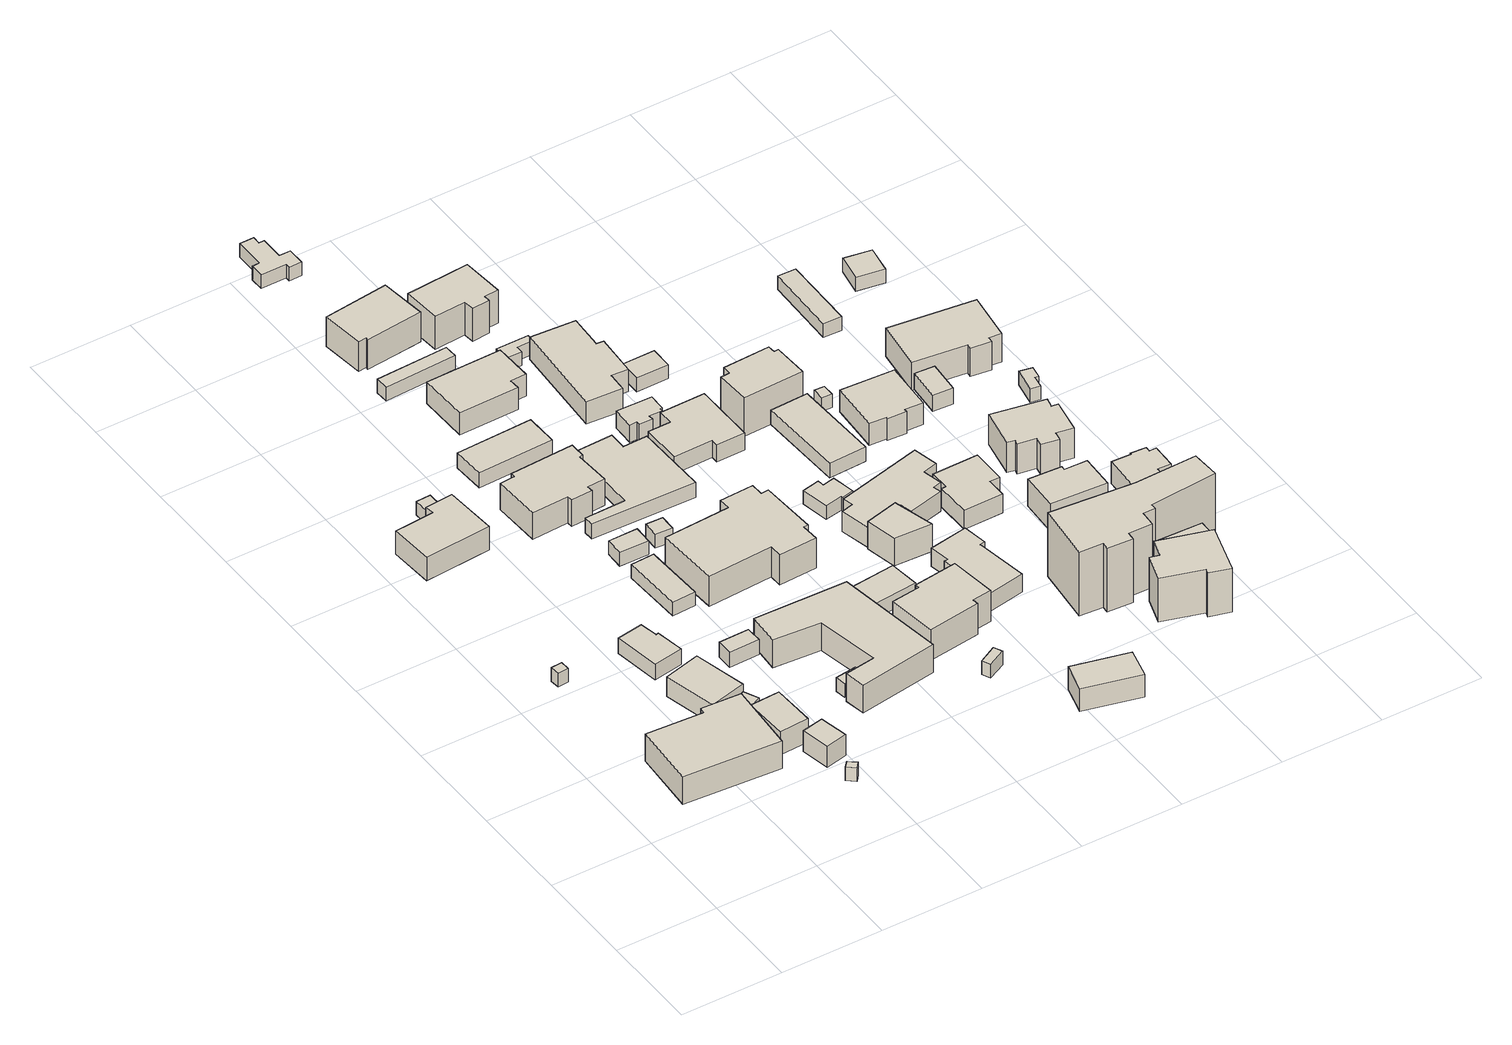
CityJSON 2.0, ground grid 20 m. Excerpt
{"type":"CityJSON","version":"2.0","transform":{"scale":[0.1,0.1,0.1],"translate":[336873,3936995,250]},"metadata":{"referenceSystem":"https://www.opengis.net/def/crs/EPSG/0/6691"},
"CityObjects":{
"building1":{"type":"Building","attributes":{"usage":"411","measuredHeight":8.4,"storeysAboveGround":1,"BuildingIDAttribute.prefecture":"14","BuildingIDAttribute.city":"14151","BuildingDetailAttribute.totalFloorArea":204.68,"BuildingDetailAttribute.buildingFootprintArea":204.68,"BuildingDetailAttribute.buildingStructureType":"601","BuildingDetailAttribute.buildingStructureOrgType":"1","BuildingDetailAttribute.orgUsage":"10","BuildingDetailAttribute.surveyYear":2015},"geometry":[{"type":"Solid","lod":"1","boundaries":[[[[0,1,2,3,4,5]],[[4,6,7,5]],[[3,8,6,4]],[[2,9,8,3]],[[1,10,9,2]],[[0,11,10,1]],[[5,7,11,0]],[[6,8,9,10,11,7]]]]}]},
"building2":{"type":"Building","attributes":{"BuildingIDAttribute.prefecture":"14","BuildingIDAttribute.city":"14151","BuildingDetailAttribute.surveyYear":2015},"geometry":[{"type":"Solid","lod":"1","boundaries":[[[[12,13,14,15]],[[14,16,17,15]],[[13,18,16,14]],[[12,19,18,13]],[[15,17,19,12]],[[16,18,19,17]]]]}]},
"building3":{"type":"Building","attributes":{"BuildingIDAttribute.prefecture":"14","BuildingIDAttribute.city":"14151","BuildingDetailAttribute.surveyYear":2015},"geometry":[{"type":"Solid","lod":"1","boundaries":[[[[20,21,22,23]],[[22,24,25,23]],[[21,26,24,22]],[[20,27,26,21]],[[23,25,27,20]],[[24,26,27,25]]]]}]},
"building4":{"type":"Building","attributes":{"usage":"411","measuredHeight":5.2,"storeysAboveGround":1,"BuildingIDAttribute.prefecture":"14","BuildingIDAttribute.city":"14151","BuildingDetailAttribute.totalFloorArea":82.65,"BuildingDetailAttribute.buildingFootprintArea":82.65,"BuildingDetailAttribute.buildingStructureType":"610","BuildingDetailAttribute.buildingStructureOrgType":"2","BuildingDetailAttribute.orgUsage":"10","BuildingDetailAttribute.surveyYear":2015},"geometry":[{"type":"Solid","lod":"1","boundaries":[[[[28,29,30,31]],[[30,32,33,31]],[[29,34,32,30]],[[28,35,34,29]],[[31,33,35,28]],[[32,34,35,33]]]]}]},
"building5":{"type":"Building","attributes":{"usage":"411","measuredHeight":5.9,"storeysAboveGround":1,"BuildingIDAttribute.prefecture":"14","BuildingIDAttribute.city":"14151","BuildingDetailAttribute.totalFloorArea":39.59,"BuildingDetailAttribute.buildingFootprintArea":39.59,"BuildingDetailAttribute.buildingStructureType":"601","BuildingDetailAttribute.buildingStructureOrgType":"1","BuildingDetailAttribute.orgUsage":"10","BuildingDetailAttribute.surveyYear":2015},"geometry":[{"type":"Solid","lod":"1","boundaries":[[[[36,37,38,39]],[[38,40,41,39]],[[37,42,40,38]],[[36,43,42,37]],[[39,41,43,36]],[[40,42,43,41]]]]}]},
"building6":{"type":"Building","attributes":{"measuredHeight":3.4,"BuildingIDAttribute.prefecture":"14","BuildingIDAttribute.city":"14151","BuildingDetailAttribute.surveyYear":2015},"geometry":[{"type":"Solid","lod":"1","boundaries":[[[[44,45,46,47]],[[46,48,49,47]],[[45,50,48,46]],[[44,51,50,45]],[[47,49,51,44]],[[48,50,51,49]]]]}]},
"building7":{"type":"Building","attributes":{"measuredHeight":4.9,"BuildingIDAttribute.prefecture":"14","BuildingIDAttribute.city":"14151","BuildingDetailAttribute.surveyYear":2015},"geometry":[{"type":"Solid","lod":"1","boundaries":[[[[52,53,54,55]],[[54,56,57,55]],[[53,58,56,54]],[[52,59,58,53]],[[55,57,59,52]],[[56,58,59,57]]]]}]},
"building8":{"type":"Building","attributes":{"usage":"451","measuredHeight":4.4,"storeysAboveGround":1,"BuildingIDAttribute.prefecture":"14","BuildingIDAttribute.city":"14151","BuildingDetailAttribute.totalFloorArea":43.63,"BuildingDetailAttribute.buildingFootprintArea":43.63,"BuildingDetailAttribute.buildingStructureType":"601","BuildingDetailAttribute.buildingStructureOrgType":"1","BuildingDetailAttribute.orgUsage":"200","BuildingDetailAttribute.surveyYear":2015},"geometry":[{"type":"Solid","lod":"1","boundaries":[[[[60,61,62,63,64,65]],[[64,66,67,65]],[[63,68,66,64]],[[62,69,68,63]],[[61,70,69,62]],[[60,71,70,61]],[[65,67,71,60]],[[66,68,69,70,71,67]]]]}]},
"building9":{"type":"Building","attributes":{"usage":"422","measuredHeight":6.1,"storeysAboveGround":1,"BuildingIDAttribute.prefecture":"14","BuildingIDAttribute.city":"14151","BuildingDetailAttribute.totalFloorArea":98.8,"BuildingDetailAttribute.buildingFootprintArea":98.8,"BuildingDetailAttribute.buildingStructureType":"601","BuildingDetailAttribute.buildingStructureOrgType":"1","BuildingDetailAttribute.orgUsage":"131","BuildingDetailAttribute.surveyYear":2015},"geometry":[{"type":"Solid","lod":"1","boundaries":[[[[72,73,74,75,76,77]],[[76,78,79,77]],[[75,80,78,76]],[[74,81,80,75]],[[73,82,81,74]],[[72,83,82,73]],[[77,79,83,72]],[[78,80,81,82,83,79]]]]}]},
"building10":{"type":"Building","attributes":{"BuildingIDAttribute.prefecture":"14","BuildingIDAttribute.city":"14151","BuildingDetailAttribute.surveyYear":2015},"geometry":[{"type":"Solid","lod":"1","boundaries":[[[[84,85,86,87]],[[86,88,89,87]],[[85,90,88,86]],[[84,91,90,85]],[[87,89,91,84]],[[88,90,91,89]]]]}]},
"building11":{"type":"Building","attributes":{"measuredHeight":4.1,"BuildingIDAttribute.prefecture":"14","BuildingIDAttribute.city":"14151","BuildingDetailAttribute.surveyYear":2015},"geometry":[{"type":"Solid","lod":"1","boundaries":[[[[92,93,94,95]],[[94,96,97,95]],[[93,98,96,94]],[[92,99,98,93]],[[95,97,99,92]],[[96,98,99,97]]]]}]},
"building12":{"type":"Building","attributes":{"usage":"411","storeysAboveGround":1,"BuildingIDAttribute.prefecture":"14","BuildingIDAttribute.city":"14151","BuildingDetailAttribute.totalFloorArea":44.76,"BuildingDetailAttribute.buildingFootprintArea":44.76,"BuildingDetailAttribute.buildingStructureType":"601","BuildingDetailAttribute.buildingStructureOrgType":"1","BuildingDetailAttribute.orgUsage":"10","BuildingDetailAttribute.surveyYear":2015},"geometry":[{"type":"Solid","lod":"1","boundaries":[[[[100,101,102,103]],[[102,104,105,103]],[[101,106,104,102]],[[100,107,106,101]],[[103,105,107,100]],[[104,106,107,105]]]]}]},
"building13":{"type":"Building","attributes":{"BuildingIDAttribute.prefecture":"14","BuildingIDAttribute.city":"14151","BuildingDetailAttribute.surveyYear":2015},"geometry":[{"type":"Solid","lod":"1","boundaries":[[[[108,109,110,111]],[[110,112,113,111]],[[109,114,112,110]],[[108,115,114,109]],[[111,113,115,108]],[[112,114,115,113]]]]}]},
"building14":{"type":"Building","attributes":{"BuildingIDAttribute.prefecture":"14","BuildingIDAttribute.city":"14151","BuildingDetailAttribute.surveyYear":2015},"geometry":[{"type":"Solid","lod":"1","boundaries":[[[[116,117,118,119]],[[118,120,121,119]],[[117,122,120,118]],[[116,123,122,117]],[[119,121,123,116]],[[120,122,123,121]]]]}]},
"building15":{"type":"Building","attributes":{"usage":"415","measuredHeight":8.1,"storeysAboveGround":1,"BuildingIDAttribute.prefecture":"14","BuildingIDAttribute.city":"14151","BuildingDetailAttribute.totalFloorArea":260.53,"BuildingDetailAttribute.buildingFootprintArea":260.53,"BuildingDetailAttribute.buildingStructureType":"601","BuildingDetailAttribute.buildingStructureOrgType":"1","BuildingDetailAttribute.orgUsage":"50","BuildingDetailAttribute.surveyYear":2015},"geometry":[{"type":"Solid","lod":"1","boundaries":[[[[124,125,126,127,128,129,130,131]],[[130,132,133,131]],[[129,134,132,130]],[[128,135,134,129]],[[127,136,135,128]],[[126,137,136,127]],[[125,138,137,126]],[[124,139,138,125]],[[131,133,139,124]],[[132,134,135,136,137,138,139,133]]]]}]},
"building16":{"type":"Building","attributes":{"usage":"411","measuredHeight":8.2,"storeysAboveGround":2,"BuildingIDAttribute.prefecture":"14","BuildingIDAttribute.city":"14151","BuildingDetailAttribute.totalFloorArea":221.94,"BuildingDetailAttribute.buildingFootprintArea":110.97,"BuildingDetailAttribute.buildingStructureType":"601","BuildingDetailAttribute.buildingStructureOrgType":"1","BuildingDetailAttribute.orgUsage":"10","BuildingDetailAttribute.surveyYear":2015},"geometry":[{"type":"Solid","lod":"1","boundaries":[[[[140,141,142,143,144,145,146,147,148,149,150,151]],[[150,152,153,151]],[[149,154,152,150]],[[148,155,154,149]],[[147,156,155,148]],[[146,157,156,147]],[[145,158,157,146]],[[144,159,158,145]],[[143,160,159,144]],[[142,161,160,143]],[[141,162,161,142]],[[140,163,162,141]],[[151,153,163,140]],[[152,154,155,156,157,158,159,160,161,162,163,153]]]]}]},
"building17":{"type":"Building","attributes":{"usage":"411","measuredHeight":4.5,"storeysAboveGround":1,"BuildingIDAttribute.prefecture":"14","BuildingIDAttribute.city":"14151","BuildingDetailAttribute.totalFloorArea":77.31,"BuildingDetailAttribute.buildingFootprintArea":77.31,"BuildingDetailAttribute.buildingStructureType":"601","BuildingDetailAttribute.buildingStructureOrgType":"1","BuildingDetailAttribute.orgUsage":"10","BuildingDetailAttribute.surveyYear":2015},"geometry":[{"type":"Solid","lod":"1","boundaries":[[[[164,165,166,167]],[[166,168,169,167]],[[165,170,168,166]],[[164,171,170,165]],[[167,169,171,164]],[[168,170,171,169]]]]}]},
"building18":{"type":"Building","attributes":{"BuildingIDAttribute.prefecture":"14","BuildingIDAttribute.city":"14151","BuildingDetailAttribute.surveyYear":2015},"geometry":[{"type":"Solid","lod":"1","boundaries":[[[[172,173,174,175]],[[174,176,177,175]],[[173,178,176,174]],[[172,179,178,173]],[[175,177,179,172]],[[176,178,179,177]]]]}]},
"building19":{"type":"Building","attributes":{"usage":"411","measuredHeight":9.8,"storeysAboveGround":2,"BuildingIDAttribute.prefecture":"14","BuildingIDAttribute.city":"14151","BuildingDetailAttribute.totalFloorArea":500.78,"BuildingDetailAttribute.buildingFootprintArea":250.39,"BuildingDetailAttribute.buildingStructureType":"601","BuildingDetailAttribute.buildingStructureOrgType":"1","BuildingDetailAttribute.orgUsage":"10","BuildingDetailAttribute.surveyYear":2015},"geometry":[{"type":"Solid","lod":"1","boundaries":[[[[180,181,182,183,184,185,186,187,188,189,190,191]],[[190,192,193,191]],[[189,194,192,190]],[[188,195,194,189]],[[187,196,195,188]],[[186,197,196,187]],[[185,198,197,186]],[[184,199,198,185]],[[183,200,199,184]],[[182,201,200,183]],[[181,202,201,182]],[[180,203,202,181]],[[191,193,203,180]],[[192,194,195,196,197,198,199,200,201,202,203,193]]]]}]},
"building20":{"type":"Building","attributes":{"usage":"411","measuredHeight":5.3,"storeysAboveGround":1,"BuildingIDAttribute.prefecture":"14","BuildingIDAttribute.city":"14151","BuildingDetailAttribute.totalFloorArea":184.6,"BuildingDetailAttribute.buildingFootprintArea":184.6,"BuildingDetailAttribute.buildingStructureType":"601","BuildingDetailAttribute.buildingStructureOrgType":"1","BuildingDetailAttribute.orgUsage":"10","BuildingDetailAttribute.surveyYear":2015},"geometry":[{"type":"Solid","lod":"1","boundaries":[[[[204,205,206,207,208,209,210,211,212,213]],[[212,214,215,213]],[[211,216,214,212]],[[210,217,216,211]],[[209,218,217,210]],[[208,219,218,209]],[[207,220,219,208]],[[206,221,220,207]],[[205,222,221,206]],[[204,223,222,205]],[[213,215,223,204]],[[214,216,217,218,219,220,221,222,223,215]]]]}]},
"building21":{"type":"Building","attributes":{"BuildingIDAttribute.prefecture":"14","BuildingIDAttribute.city":"14151","BuildingDetailAttribute.surveyYear":2015},"geometry":[{"type":"Solid","lod":"1","boundaries":[[[[224,225,226,227]],[[226,228,229,227]],[[225,230,228,226]],[[224,231,230,225]],[[227,229,231,224]],[[228,230,231,229]]]]}]},
"building22":{"type":"Building","attributes":{"usage":"411","measuredHeight":5.7,"storeysAboveGround":1,"BuildingIDAttribute.prefecture":"14","BuildingIDAttribute.city":"14151","BuildingDetailAttribute.totalFloorArea":111.32,"BuildingDetailAttribute.buildingFootprintArea":111.32,"BuildingDetailAttribute.buildingStructureType":"601","BuildingDetailAttribute.buildingStructureOrgType":"1","BuildingDetailAttribute.orgUsage":"10","BuildingDetailAttribute.surveyYear":2015},"geometry":[{"type":"Solid","lod":"1","boundaries":[[[[232,233,234,235,236,237]],[[236,238,239,237]],[[235,240,238,236]],[[234,241,240,235]],[[233,242,241,234]],[[232,243,242,233]],[[237,239,243,232]],[[238,240,241,242,243,239]]]]}]},
"building23":{"type":"Building","attributes":{"usage":"411","measuredHeight":7.6,"storeysAboveGround":2,"BuildingIDAttribute.prefecture":"14","BuildingIDAttribute.city":"14151","BuildingDetailAttribute.totalFloorArea":162.52,"BuildingDetailAttribute.buildingFootprintArea":81.26,"BuildingDetailAttribute.buildingStructureType":"601","BuildingDetailAttribute.buildingStructureOrgType":"1","BuildingDetailAttribute.orgUsage":"10","BuildingDetailAttribute.surveyYear":2015},"geometry":[{"type":"Solid","lod":"1","boundaries":[[[[244,245,246,247,248,249]],[[248,250,251,249]],[[247,252,250,248]],[[246,253,252,247]],[[245,254,253,246]],[[244,255,254,245]],[[249,251,255,244]],[[250,252,253,254,255,251]]]]}]},
"building24":{"type":"Building","attributes":{"BuildingIDAttribute.prefecture":"14","BuildingIDAttribute.city":"14151","BuildingDetailAttribute.surveyYear":2015},"geometry":[{"type":"Solid","lod":"1","boundaries":[[[[256,257,258,259]],[[258,260,261,259]],[[257,262,260,258]],[[256,263,262,257]],[[259,261,263,256]],[[260,262,263,261]]]]}]},
"building25":{"type":"Building","attributes":{"usage":"411","measuredHeight":3.7,"storeysAboveGround":1,"BuildingIDAttribute.prefecture":"14","BuildingIDAttribute.city":"14151","BuildingDetailAttribute.totalFloorArea":44.4,"BuildingDetailAttribute.buildingFootprintArea":44.4,"BuildingDetailAttribute.buildingStructureType":"601","BuildingDetailAttribute.buildingStructureOrgType":"1","BuildingDetailAttribute.orgUsage":"10","BuildingDetailAttribute.surveyYear":2015},"geometry":[{"type":"Solid","lod":"1","boundaries":[[[[264,265,266,267]],[[266,268,269,267]],[[265,270,268,266]],[[264,271,270,265]],[[267,269,271,264]],[[268,270,271,269]]]]}]},
"building26":{"type":"Building","attributes":{"BuildingIDAttribute.prefecture":"14","BuildingIDAttribute.city":"14151","BuildingDetailAttribute.surveyYear":2015},"geometry":[{"type":"Solid","lod":"1","boundaries":[[[[272,273,274,275,276,277,278,279,280,281,282,283]],[[282,284,285,283]],[[281,286,284,282]],[[280,287,286,281]],[[279,288,287,280]],[[278,289,288,279]],[[277,290,289,278]],[[276,291,290,277]],[[275,292,291,276]],[[274,293,292,275]],[[273,294,293,274]],[[272,295,294,273]],[[283,285,295,272]],[[284,286,287,288,289,290,291,292,293,294,295,285]]]]}]},
"building27":{"type":"Building","attributes":{"usage":"411","measuredHeight":8.5,"storeysAboveGround":1,"BuildingIDAttribute.prefecture":"14","BuildingIDAttribute.city":"14151","BuildingDetailAttribute.totalFloorArea":117.91,"BuildingDetailAttribute.buildingFootprintArea":117.91,"BuildingDetailAttribute.buildingStructureType":"601","BuildingDetailAttribute.buildingStructureOrgType":"1","BuildingDetailAttribute.orgUsage":"10","BuildingDetailAttribute.surveyYear":2015},"geometry":[{"type":"Solid","lod":"1","boundaries":[[[[296,297,298,299,300,301,302,303]],[[302,304,305,303]],[[301,306,304,302]],[[300,307,306,301]],[[299,308,307,300]],[[298,309,308,299]],[[297,310,309,298]],[[296,311,310,297]],[[303,305,311,296]],[[304,306,307,308,309,310,311,305]]]]}]},
"building28":{"type":"Building","attributes":{"usage":"411","measuredHeight":6.1,"storeysAboveGround":1,"BuildingIDAttribute.prefecture":"14","BuildingIDAttribute.city":"14151","BuildingDetailAttribute.totalFloorArea":55.92,"BuildingDetailAttribute.buildingFootprintArea":55.92,"BuildingDetailAttribute.buildingStructureType":"601","BuildingDetailAttribute.buildingStructureOrgType":"1","BuildingDetailAttribute.orgUsage":"10","BuildingDetailAttribute.surveyYear":2015},"geometry":[{"type":"Solid","lod":"1","boundaries":[[[[312,313,314,315]],[[314,316,317,315]],[[313,318,316,314]],[[312,319,318,313]],[[315,317,319,312]],[[316,318,319,317]]]]}]},
"building29":{"type":"Building","attributes":{"usage":"411","measuredHeight":4.7,"storeysAboveGround":1,"BuildingIDAttribute.prefecture":"14","BuildingIDAttribute.city":"14151","BuildingDetailAttribute.totalFloorArea":25.16,"BuildingDetailAttribute.buildingFootprintArea":25.16,"BuildingDetailAttribute.buildingStructureType":"601","BuildingDetailAttribute.buildingStructureOrgType":"1","BuildingDetailAttribute.orgUsage":"10","BuildingDetailAttribute.surveyYear":2015},"geometry":[{"type":"Solid","lod":"1","boundaries":[[[[320,321,322,323,324,325,326,327,328,329]],[[328,330,331,329]],[[327,332,330,328]],[[326,333,332,327]],[[325,334,333,326]],[[324,335,334,325]],[[323,336,335,324]],[[322,337,336,323]],[[321,338,337,322]],[[320,339,338,321]],[[329,331,339,320]],[[330,332,333,334,335,336,337,338,339,331]]]]}]},
"building30":{"type":"Building","attributes":{"BuildingIDAttribute.prefecture":"14","BuildingIDAttribute.city":"14151","BuildingDetailAttribute.surveyYear":2015},"geometry":[{"type":"Solid","lod":"1","boundaries":[[[[340,341,342,343,344,345]],[[344,346,347,345]],[[343,348,346,344]],[[342,349,348,343]],[[341,350,349,342]],[[340,351,350,341]],[[345,347,351,340]],[[346,348,349,350,351,347]]]]}]},
"building31":{"type":"Building","attributes":{"usage":"411","measuredHeight":8.7,"storeysAboveGround":2,"BuildingIDAttribute.prefecture":"14","BuildingIDAttribute.city":"14151","BuildingDetailAttribute.totalFloorArea":146.36,"BuildingDetailAttribute.buildingFootprintArea":73.18,"BuildingDetailAttribute.buildingStructureType":"601","BuildingDetailAttribute.buildingStructureOrgType":"1","BuildingDetailAttribute.orgUsage":"10","BuildingDetailAttribute.surveyYear":2015},"geometry":[{"type":"Solid","lod":"1","boundaries":[[[[352,353,354,355,356,357,358,359]],[[358,360,361,359]],[[357,362,360,358]],[[356,363,362,357]],[[355,364,363,356]],[[354,365,364,355]],[[353,366,365,354]],[[352,367,366,353]],[[359,361,367,352]],[[360,362,363,364,365,366,367,361]]]]}]},
"building32":{"type":"Building","attributes":{"usage":"411","measuredHeight":5.7,"storeysAboveGround":1,"BuildingIDAttribute.prefecture":"14","BuildingIDAttribute.city":"14151","BuildingDetailAttribute.totalFloorArea":110.31,"BuildingDetailAttribute.buildingFootprintArea":110.31,"BuildingDetailAttribute.buildingStructureType":"601","BuildingDetailAttribute.buildingStructureOrgType":"1","BuildingDetailAttribute.orgUsage":"10","BuildingDetailAttribute.surveyYear":2015},"geometry":[{"type":"Solid","lod":"1","boundaries":[[[[368,369,370,371,372,373,374,375]],[[374,376,377,375]],[[373,378,376,374]],[[372,379,378,373]],[[371,380,379,372]],[[370,381,380,371]],[[369,382,381,370]],[[368,383,382,369]],[[375,377,383,368]],[[376,378,379,380,381,382,383,377]]]]}]},
"building33":{"type":"Building","attributes":{"usage":"411","measuredHeight":5.7,"storeysAboveGround":1,"BuildingIDAttribute.prefecture":"14","BuildingIDAttribute.city":"14151","BuildingDetailAttribute.totalFloorArea":146.88,"BuildingDetailAttribute.buildingFootprintArea":146.88,"BuildingDetailAttribute.buildingStructureType":"601","BuildingDetailAttribute.buildingStructureOrgType":"1","BuildingDetailAttribute.orgUsage":"10","BuildingDetailAttribute.surveyYear":2015},"geometry":[{"type":"Solid","lod":"1","boundaries":[[[[384,385,386,387,388,389,390,391]],[[390,392,393,391]],[[389,394,392,390]],[[388,395,394,389]],[[387,396,395,388]],[[386,397,396,387]],[[385,398,397,386]],[[384,399,398,385]],[[391,393,399,384]],[[392,394,395,396,397,398,399,393]]]]}]},
"building34":{"type":"Building","attributes":{"usage":"413","measuredHeight":6.5,"storeysAboveGround":2,"BuildingIDAttribute.prefecture":"14","BuildingIDAttribute.city":"14151","BuildingDetailAttribute.totalFloorArea":70.11,"BuildingDetailAttribute.buildingFootprintArea":35.05,"BuildingDetailAttribute.buildingStructureType":"601","BuildingDetailAttribute.buildingStructureOrgType":"1","BuildingDetailAttribute.orgUsage":"30","BuildingDetailAttribute.surveyYear":2015},"geometry":[{"type":"Solid","lod":"1","boundaries":[[[[400,401,402,403]],[[402,404,405,403]],[[401,406,404,402]],[[400,407,406,401]],[[403,405,407,400]],[[404,406,407,405]]]]}]},
"building35":{"type":"Building","attributes":{"usage":"413","measuredHeight":3.5,"storeysAboveGround":1,"BuildingIDAttribute.prefecture":"14","BuildingIDAttribute.city":"14151","BuildingDetailAttribute.totalFloorArea":28,"BuildingDetailAttribute.buildingFootprintArea":28,"BuildingDetailAttribute.buildingStructureType":"601","BuildingDetailAttribute.buildingStructureOrgType":"1","BuildingDetailAttribute.orgUsage":"30","BuildingDetailAttribute.surveyYear":2015},"geometry":[{"type":"Solid","lod":"1","boundaries":[[[[408,409,410,411,412,413,414,415]],[[414,416,417,415]],[[413,418,416,414]],[[412,419,418,413]],[[411,420,419,412]],[[410,421,420,411]],[[409,422,421,410]],[[408,423,422,409]],[[415,417,423,408]],[[416,418,419,420,421,422,423,417]]]]}]},
"building36":{"type":"Building","attributes":{"usage":"411","measuredHeight":6.8,"storeysAboveGround":1,"BuildingIDAttribute.prefecture":"14","BuildingIDAttribute.city":"14151","BuildingDetailAttribute.totalFloorArea":91.37,"BuildingDetailAttribute.buildingFootprintArea":91.37,"BuildingDetailAttribute.buildingStructureType":"601","BuildingDetailAttribute.buildingStructureOrgType":"1","BuildingDetailAttribute.orgUsage":"10","BuildingDetailAttribute.surveyYear":2015},"geometry":[{"type":"Solid","lod":"1","boundaries":[[[[424,425,426,427,428,429,430,431]],[[430,432,433,431]],[[429,434,432,430]],[[428,435,434,429]],[[427,436,435,428]],[[426,437,436,427]],[[425,438,437,426]],[[424,439,438,425]],[[431,433,439,424]],[[432,434,435,436,437,438,439,433]]]]}]},
"building37":{"type":"Building","attributes":{"usage":"411","storeysAboveGround":1,"BuildingIDAttribute.prefecture":"14","BuildingIDAttribute.city":"14151","BuildingDetailAttribute.totalFloorArea":22.05,"BuildingDetailAttribute.buildingFootprintArea":22.05,"BuildingDetailAttribute.buildingStructureType":"601","BuildingDetailAttribute.buildingStructureOrgType":"1","BuildingDetailAttribute.orgUsage":"10","BuildingDetailAttribute.surveyYear":2015},"geometry":[{"type":"Solid","lod":"1","boundaries":[[[[440,441,442,443]],[[442,444,445,443]],[[441,446,444,442]],[[440,447,446,441]],[[443,445,447,440]],[[444,446,447,445]]]]}]},
"building38":{"type":"Building","attributes":{"usage":"413","measuredHeight":6.5,"storeysAboveGround":2,"BuildingIDAttribute.prefecture":"14","BuildingIDAttribute.city":"14151","BuildingDetailAttribute.totalFloorArea":277.36,"BuildingDetailAttribute.buildingFootprintArea":138.68,"BuildingDetailAttribute.buildingStructureType":"601","BuildingDetailAttribute.buildingStructureOrgType":"1","BuildingDetailAttribute.orgUsage":"30","BuildingDetailAttribute.surveyYear":2015},"geometry":[{"type":"Solid","lod":"1","boundaries":[[[[448,449,450,451,452,453,454,455,456,457,458,459]],[[458,460,461,459]],[[457,462,460,458]],[[456,463,462,457]],[[455,464,463,456]],[[454,465,464,455]],[[453,466,465,454]],[[452,467,466,453]],[[451,468,467,452]],[[450,469,468,451]],[[449,470,469,450]],[[448,471,470,449]],[[459,461,471,448]],[[460,462,463,464,465,466,467,468,469,470,471,461]]]]}]},
"building39":{"type":"Building","attributes":{"usage":"411","measuredHeight":3.8,"storeysAboveGround":1,"BuildingIDAttribute.prefecture":"14","BuildingIDAttribute.city":"14151","BuildingDetailAttribute.totalFloorArea":105.42,"BuildingDetailAttribute.buildingFootprintArea":105.42,"BuildingDetailAttribute.buildingStructureType":"601","BuildingDetailAttribute.buildingStructureOrgType":"1","BuildingDetailAttribute.orgUsage":"10","BuildingDetailAttribute.surveyYear":2015},"geometry":[{"type":"Solid","lod":"1","boundaries":[[[[472,473,474,475]],[[474,476,477,475]],[[473,478,476,474]],[[472,479,478,473]],[[475,477,479,472]],[[476,478,479,477]]]]}]},
"building40":{"type":"Building","attributes":{"usage":"411","measuredHeight":9.5,"storeysAboveGround":2,"BuildingIDAttribute.prefecture":"14","BuildingIDAttribute.city":"14151","BuildingDetailAttribute.totalFloorArea":163.81,"BuildingDetailAttribute.buildingFootprintArea":81.91,"BuildingDetailAttribute.buildingStructureType":"601","BuildingDetailAttribute.buildingStructureOrgType":"1","BuildingDetailAttribute.orgUsage":"10","BuildingDetailAttribute.surveyYear":2015},"geometry":[{"type":"Solid","lod":"1","boundaries":[[[[480,481,482,483,484,485,486,487]],[[486,488,489,487]],[[485,490,488,486]],[[484,491,490,485]],[[483,492,491,484]],[[482,493,492,483]],[[481,494,493,482]],[[480,495,494,481]],[[487,489,495,480]],[[488,490,491,492,493,494,495,489]]]]}]},
"building41":{"type":"Building","attributes":{"usage":"413","measuredHeight":5,"storeysAboveGround":2,"BuildingIDAttribute.prefecture":"14","BuildingIDAttribute.city":"14151","BuildingDetailAttribute.totalFloorArea":132.72,"BuildingDetailAttribute.buildingFootprintArea":66.36,"BuildingDetailAttribute.buildingStructureType":"601","BuildingDetailAttribute.buildingStructureOrgType":"1","BuildingDetailAttribute.orgUsage":"30","BuildingDetailAttribute.surveyYear":2015},"geometry":[{"type":"Solid","lod":"1","boundaries":[[[[496,497,498,499,500,501,502,503]],[[502,504,505,503]],[[501,506,504,502]],[[500,507,506,501]],[[499,508,507,500]],[[498,509,508,499]],[[497,510,509,498]],[[496,511,510,497]],[[503,505,511,496]],[[504,506,507,508,509,510,511,505]]]]}]},
"building42":{"type":"Building","attributes":{"BuildingIDAttribute.prefecture":"14","BuildingIDAttribute.city":"14151","BuildingDetailAttribute.surveyYear":2015},"geometry":[{"type":"Solid","lod":"1","boundaries":[[[[512,513,514,515]],[[514,516,517,515]],[[513,518,516,514]],[[512,519,518,513]],[[515,517,519,512]],[[516,518,519,517]]]]}]},
"building43":{"type":"Building","attributes":{"usage":"411","measuredHeight":6.2,"storeysAboveGround":1,"BuildingIDAttribute.prefecture":"14","BuildingIDAttribute.city":"14151","BuildingDetailAttribute.totalFloorArea":85.18,"BuildingDetailAttribute.buildingFootprintArea":85.18,"BuildingDetailAttribute.buildingStructureType":"601","BuildingDetailAttribute.buildingStructureOrgType":"1","BuildingDetailAttribute.orgUsage":"10","BuildingDetailAttribute.surveyYear":2015},"geometry":[{"type":"Solid","lod":"1","boundaries":[[[[520,521,522,523,524,525,526,527]],[[526,528,529,527]],[[525,530,528,526]],[[524,531,530,525]],[[523,532,531,524]],[[522,533,532,523]],[[521,534,533,522]],[[520,535,534,521]],[[527,529,535,520]],[[528,530,531,532,533,534,535,529]]]]}]},
"building44":{"type":"Building","attributes":{"usage":"411","measuredHeight":11.8,"storeysAboveGround":2,"BuildingIDAttribute.prefecture":"14","BuildingIDAttribute.city":"14151","BuildingDetailAttribute.totalFloorArea":164.22,"BuildingDetailAttribute.buildingFootprintArea":82.11,"BuildingDetailAttribute.buildingStructureType":"601","BuildingDetailAttribute.buildingStructureOrgType":"1","BuildingDetailAttribute.orgUsage":"10","BuildingDetailAttribute.surveyYear":2015,"BuildingLandSlideRiskAttribute.description":"1","BuildingLandSlideRiskAttribute.areaType":"1"},"geometry":[{"type":"Solid","lod":"1","boundaries":[[[[536,537,538,539,540,541,542,543]],[[542,544,545,543]],[[541,546,544,542]],[[540,547,546,541]],[[539,548,547,540]],[[538,549,548,539]],[[537,550,549,538]],[[536,551,550,537]],[[543,545,551,536]],[[544,546,547,548,549,550,551,545]]]]}]},
"building45":{"type":"Building","attributes":{"usage":"411","measuredHeight":6.6,"storeysAboveGround":2,"BuildingIDAttribute.prefecture":"14","BuildingIDAttribute.city":"14151","BuildingDetailAttribute.totalFloorArea":111.6,"BuildingDetailAttribute.buildingFootprintArea":55.8,"BuildingDetailAttribute.buildingStructureType":"601","BuildingDetailAttribute.buildingStructureOrgType":"1","BuildingDetailAttribute.orgUsage":"10","BuildingDetailAttribute.surveyYear":2015},"geometry":[{"type":"Solid","lod":"1","boundaries":[[[[552,553,554,555,556,557]],[[556,558,559,557]],[[555,560,558,556]],[[554,561,560,555]],[[553,562,561,554]],[[552,563,562,553]],[[557,559,563,552]],[[558,560,561,562,563,559]]]]}]},
"building46":{"type":"Building","attributes":{"usage":"411","measuredHeight":16.2,"storeysAboveGround":2,"BuildingIDAttribute.prefecture":"14","BuildingIDAttribute.city":"14151","BuildingDetailAttribute.totalFloorArea":438.06,"BuildingDetailAttribute.buildingFootprintArea":219.03,"BuildingDetailAttribute.buildingStructureType":"601","BuildingDetailAttribute.buildingStructureOrgType":"1","BuildingDetailAttribute.orgUsage":"10","BuildingDetailAttribute.surveyYear":2015,"BuildingLandSlideRiskAttribute.description":"1","BuildingLandSlideRiskAttribute.areaType":"1"},"geometry":[{"type":"Solid","lod":"1","boundaries":[[[[564,565,566,567,568,569,570,571,572,573,574,575,576]],[[575,577,578,576]],[[574,579,577,575]],[[573,580,579,574]],[[572,581,580,573]],[[571,582,581,572]],[[570,583,582,571]],[[569,584,583,570]],[[568,585,584,569]],[[567,586,585,568]],[[566,587,586,567]],[[565,588,587,566]],[[564,589,588,565]],[[576,578,589,564]],[[577,579,580,581,582,583,584,585,586,587,588,589,578]]]]}]},
"building47":{"type":"Building","attributes":{"usage":"411","measuredHeight":15.4,"storeysAboveGround":1,"BuildingIDAttribute.prefecture":"14","BuildingIDAttribute.city":"14151","BuildingDetailAttribute.totalFloorArea":26.9,"BuildingDetailAttribute.buildingFootprintArea":26.9,"BuildingDetailAttribute.buildingStructureType":"601","BuildingDetailAttribute.buildingStructureOrgType":"1","BuildingDetailAttribute.orgUsage":"10","BuildingDetailAttribute.surveyYear":2015,"BuildingLandSlideRiskAttribute.description":"1","BuildingLandSlideRiskAttribute.areaType":"1"},"geometry":[{"type":"Solid","lod":"1","boundaries":[[[[590,591,592,593]],[[592,594,595,593]],[[591,596,594,592]],[[590,597,596,591]],[[593,595,597,590]],[[594,596,597,595]]]]}]},
"building48":{"type":"Building","attributes":{"usage":"411","measuredHeight":7.8,"storeysAboveGround":1,"BuildingIDAttribute.prefecture":"14","BuildingIDAttribute.city":"14151","BuildingDetailAttribute.totalFloorArea":84.99,"BuildingDetailAttribute.buildingFootprintArea":84.99,"BuildingDetailAttribute.buildingStructureType":"601","BuildingDetailAttribute.buildingStructureOrgType":"1","BuildingDetailAttribute.orgUsage":"10","BuildingDetailAttribute.surveyYear":2015},"geometry":[{"type":"Solid","lod":"1","boundaries":[[[[598,599,600,601,602,603,604,605,606,607,608,609]],[[608,610,611,609]],[[607,612,610,608]],[[606,613,612,607]],[[605,614,613,606]],[[604,615,614,605]],[[603,616,615,604]],[[602,617,616,603]],[[601,618,617,602]],[[600,619,618,601]],[[599,620,619,600]],[[598,621,620,599]],[[609,611,621,598]],[[610,612,613,614,615,616,617,618,619,620,621,611]]]]}]},
"building49":{"type":"Building","attributes":{"usage":"411","measuredHeight":3.8,"storeysAboveGround":2,"BuildingIDAttribute.prefecture":"14","BuildingIDAttribute.city":"14151","BuildingDetailAttribute.totalFloorArea":26.04,"BuildingDetailAttribute.buildingFootprintArea":13.02,"BuildingDetailAttribute.buildingStructureType":"601","BuildingDetailAttribute.buildingStructureOrgType":"1","BuildingDetailAttribute.orgUsage":"10","BuildingDetailAttribute.surveyYear":2015},"geometry":[{"type":"Solid","lod":"1","boundaries":[[[[622,623,624,625]],[[624,626,627,625]],[[623,628,626,624]],[[622,629,628,623]],[[625,627,629,622]],[[626,628,629,627]]]]}]},
"building50":{"type":"Building","attributes":{"BuildingIDAttribute.prefecture":"14","BuildingIDAttribute.city":"14151","BuildingDetailAttribute.surveyYear":2015},"geometry":[{"type":"Solid","lod":"1","boundaries":[[[[630,631,632,633]],[[632,634,635,633]],[[631,636,634,632]],[[630,637,636,631]],[[633,635,637,630]],[[634,636,637,635]]]]}]},
"building51":{"type":"Building","attributes":{"usage":"411","measuredHeight":5.5,"storeysAboveGround":1,"BuildingIDAttribute.prefecture":"14","BuildingIDAttribute.city":"14151","BuildingDetailAttribute.totalFloorArea":59.82,"BuildingDetailAttribute.buildingFootprintArea":59.82,"BuildingDetailAttribute.buildingStructureType":"601","BuildingDetailAttribute.buildingStructureOrgType":"1","BuildingDetailAttribute.orgUsage":"10","BuildingDetailAttribute.surveyYear":2015},"geometry":[{"type":"Solid","lod":"1","boundaries":[[[[638,639,640,641,642,643,644,645,646,647]],[[646,648,649,647]],[[645,650,648,646]],[[644,651,650,645]],[[643,652,651,644]],[[642,653,652,643]],[[641,654,653,642]],[[640,655,654,641]],[[639,656,655,640]],[[638,657,656,639]],[[647,649,657,638]],[[648,650,651,652,653,654,655,656,657,649]]]]}]},
"building52":{"type":"Building","attributes":{"usage":"411","measuredHeight":8.1,"storeysAboveGround":2,"BuildingIDAttribute.prefecture":"14","BuildingIDAttribute.city":"14151","BuildingDetailAttribute.totalFloorArea":238.71,"BuildingDetailAttribute.buildingFootprintArea":119.35,"BuildingDetailAttribute.buildingStructureType":"601","BuildingDetailAttribute.buildingStructureOrgType":"1","BuildingDetailAttribute.orgUsage":"10","BuildingDetailAttribute.surveyYear":2015},"geometry":[{"type":"Solid","lod":"1","boundaries":[[[[658,659,660,661,662,663,664,665]],[[664,666,667,665]],[[663,668,666,664]],[[662,669,668,663]],[[661,670,669,662]],[[660,671,670,661]],[[659,672,671,660]],[[658,673,672,659]],[[665,667,673,658]],[[666,668,669,670,671,672,673,667]]]]}]},
"building53":{"type":"Building","attributes":{"BuildingIDAttribute.prefecture":"14","BuildingIDAttribute.city":"14151","BuildingDetailAttribute.surveyYear":2015},"geometry":[{"type":"Solid","lod":"1","boundaries":[[[[674,675,676,677,678,679]],[[678,680,681,679]],[[677,682,680,678]],[[676,683,682,677]],[[675,684,683,676]],[[674,685,684,675]],[[679,681,685,674]],[[680,682,683,684,685,681]]]]}]},
"building54":{"type":"Building","attributes":{"usage":"451","storeysAboveGround":1,"BuildingIDAttribute.prefecture":"14","BuildingIDAttribute.city":"14151","BuildingDetailAttribute.totalFloorArea":25.29,"BuildingDetailAttribute.buildingFootprintArea":25.29,"BuildingDetailAttribute.buildingStructureType":"601","BuildingDetailAttribute.buildingStructureOrgType":"1","BuildingDetailAttribute.orgUsage":"200","BuildingDetailAttribute.surveyYear":2015},"geometry":[{"type":"Solid","lod":"1","boundaries":[[[[686,687,688,689]],[[688,690,691,689]],[[687,692,690,688]],[[686,693,692,687]],[[689,691,693,686]],[[690,692,693,691]]]]}]}
},
"vertices":[
[164,290,89],[165,302,89],[243,297,89],[233,156,89],[43,169,89],[51,297,89],[43,169,149],[51,297,149],[233,156,149],[243,297,149],[165,302,149],[164,290,149],
[59,566,81],[60,547,81],[39,545,81],[37,564,81],[39,545,111],[37,564,111],[60,547,111],[59,566,111],
[329,70,90],[319,58,90],[304,71,90],[314,82,90],[304,71,120],[314,82,120],[319,58,120],[329,70,120],
[250,444,81],[275,340,81],[203,323,81],[178,426,81],[203,323,124],[178,426,124],[275,340,124],[250,444,124],
[306,278,86],[309,193,86],[251,190,86],[247,275,86],[251,190,137],[247,275,137],[309,193,137],[306,278,137],
[270,333,85],[284,304,85],[260,293,85],[246,322,85],[260,293,115],[246,322,115],[284,304,115],[270,333,115],
[330,184,87],[342,128,87],[299,119,87],[288,175,87],[299,119,133],[288,175,133],[342,128,133],[330,184,133],
[223,573,79],[230,538,79],[235,539,79],[245,484,79],[186,474,79],[172,565,79],[186,474,113],[172,565,113],[245,484,113],[235,539,113],[230,538,113],[223,573,113],
[85,1002,67],[83,1020,67],[138,1024,67],[145,920,67],[13,910,67],[7,996,67],[13,910,118],[7,996,118],[145,920,118],[138,1024,118],[83,1020,118],[85,1002,118],
[119,1062,68],[120,1029,68],[92,1029,68],[91,1061,68],[92,1029,98],[91,1061,98],[120,1029,98],[119,1062,98],
[366,464,81],[367,432,81],[307,431,81],[307,463,81],[307,431,114],[307,463,114],[367,432,114],[366,464,114],
[343,720,78],[348,600,78],[302,598,78],[297,718,78],[302,598,108],[297,718,108],[348,600,108],[343,720,108],
[462,283,86],[465,261,86],[423,256,86],[420,277,86],[423,256,116],[420,277,116],[465,261,116],[462,283,116],
[359,795,73],[358,758,73],[301,759,73],[302,795,73],[301,759,103],[302,795,103],[358,758,103],[359,795,103],
[485,261,80],[460,385,80],[368,392,80],[372,456,80],[554,451,80],[587,235,80],[431,211,80],[424,252,80],[431,211,141],[424,252,141],[587,235,141],[554,451,141],[372,456,141],[368,392,141],[460,385,141],[485,261,141],
[246,998,68],[245,1007,68],[371,1013,68],[372,982,68],[365,981,68],[369,910,68],[334,908,68],[335,896,68],[293,894,68],[292,905,68],[220,902,68],[216,996,68],[220,902,126],[216,996,126],[292,905,126],[293,894,126],[335,896,126],[334,908,126],[369,910,126],[365,981,126],[372,982,126],[371,1013,126],[245,1007,126],[246,998,126],
[366,1133,66],[368,1069,66],[219,1064,66],[216,1128,66],[219,1064,99],[216,1128,99],[368,1069,99],[366,1133,99],
[410,795,74],[409,763,74],[376,765,74],[377,796,74],[376,765,104],[377,796,104],[409,763,104],[410,795,104],
[490,717,78],[489,740,78],[556,743,78],[557,718,78],[572,719,78],[578,606,78],[569,606,78],[571,571,78],[496,567,78],[495,592,78],[367,585,78],[360,710,78],[367,585,144],[360,710,144],[495,592,144],[496,567,144],[571,571,144],[569,606,144],[578,606,144],[572,719,144],[557,718,144],[556,743,144],[489,740,144],[490,717,144],
[381,866,71],[380,943,71],[379,943,71],[377,1018,71],[455,1020,71],[455,985,71],[503,986,71],[506,841,71],[302,846,71],[301,865,71],[302,846,104],[301,865,104],[506,841,104],[503,986,104],[455,985,104],[455,1020,104],[377,1018,104],[379,943,104],[380,943,104],[381,866,104],
[355,1375,61],[356,1349,61],[214,1343,61],[213,1369,61],[214,1343,91],[213,1369,91],[356,1349,91],[355,1375,91],
[413,1298,65],[415,1222,65],[384,1221,65],[385,1200,65],[267,1198,65],[265,1296,65],[267,1198,113],[265,1296,113],[385,1200,113],[384,1221,113],[415,1222,113],[413,1298,113],
[337,1534,58],[348,1443,58],[235,1431,58],[235,1437,58],[219,1435,58],[209,1519,58],[219,1435,123],[209,1519,123],[235,1437,123],[235,1431,123],[348,1443,123],[337,1534,123],
[701,197,71],[665,179,71],[657,195,71],[693,214,71],[657,195,101],[693,214,101],[665,179,101],[701,197,101],
[662,475,78],[669,416,78],[576,406,78],[569,465,78],[576,406,110],[569,465,110],[669,416,110],[662,475,110],
[214,1793,57],[242,1793,57],[242,1777,57],[253,1777,57],[253,1731,57],[275,1731,57],[275,1696,57],[250,1696,57],[250,1705,57],[200,1705,57],[200,1732,57],[214,1733,57],[200,1732,87],[214,1733,87],[200,1705,87],[250,1705,87],[250,1696,87],[275,1696,87],[275,1731,87],[253,1731,87],[253,1777,87],[242,1777,87],[242,1793,87],[214,1793,87],
[647,373,73],[646,381,73],[732,392,73],[744,300,73],[706,295,73],[707,284,73],[604,270,73],[591,366,73],[604,270,141],[591,366,141],[707,284,141],[706,295,141],[744,300,141],[732,392,141],[646,381,141],[647,373,141],
[876,68,60],[862,8,60],[750,36,60],[765,95,60],[750,36,110],[765,95,110],[862,8,110],[876,68,110],
[561,1060,73],[560,1026,73],[556,1026,73],[556,1020,73],[530,1020,73],[531,1011,73],[504,1011,73],[504,1019,73],[490,1018,73],[491,1062,73],[490,1018,111],[491,1062,111],[504,1019,111],[504,1011,111],[531,1011,111],[530,1020,111],[556,1020,111],[556,1026,111],[560,1026,111],[561,1060,111],
[487,1326,61],[487,1310,61],[455,1310,61],[455,1296,61],[423,1296,61],[423,1326,61],[423,1296,91],[423,1326,91],[455,1296,91],[455,1310,91],[487,1310,91],[487,1326,91],
[476,1496,59],[483,1412,59],[455,1410,59],[456,1398,59],[421,1395,59],[419,1416,59],[357,1412,59],[351,1487,59],[357,1412,131],[351,1487,131],[419,1416,131],[421,1395,131],[456,1398,131],[455,1410,131],[483,1412,131],[476,1496,131],
[552,989,72],[551,1019,72],[640,1020,72],[641,898,72],[585,897,72],[585,911,72],[508,910,72],[508,989,72],[508,910,110],[508,989,110],[585,911,110],[585,897,110],[641,898,110],[640,1020,110],[551,1019,110],[552,989,110],
[560,1292,65],[556,1223,65],[570,1222,65],[565,1138,65],[532,1140,65],[530,1101,65],[460,1106,65],[472,1298,65],[460,1106,114],[472,1298,114],[530,1101,114],[532,1140,114],[565,1138,114],[570,1222,114],[556,1223,114],[560,1292,114],
[740,588,71],[762,508,71],[688,511,71],[675,572,71],[688,511,131],[675,572,131],[762,508,131],[740,588,131],
[680,732,74],[682,719,74],[706,724,74],[715,679,74],[691,674,74],[690,677,74],[656,671,74],[646,725,74],[656,671,104],[646,725,104],[690,677,104],[691,674,104],[715,679,104],[706,724,104],[682,719,104],[680,732,104],
[748,439,69],[741,478,69],[817,491,69],[825,443,69],[815,441,69],[832,339,69],[760,326,69],[741,438,69],[760,326,109],[741,438,109],[832,339,109],[815,441,109],[825,443,109],[817,491,109],[741,478,109],[748,439,109],
[637,1170,69],[637,1126,69],[574,1126,69],[574,1170,69],[574,1126,99],[574,1170,99],[637,1126,99],[637,1170,99],
[688,640,70],[683,660,70],[853,701,70],[864,652,70],[835,645,70],[844,607,70],[827,603,70],[831,588,70],[761,571,70],[756,595,70],[678,576,70],[664,634,70],[678,576,114],[664,634,114],[756,595,114],[761,571,114],[831,588,114],[827,603,114],[844,607,114],[835,645,114],[864,652,114],[853,701,114],[683,660,114],[688,640,114],
[786,929,75],[793,760,75],[719,757,75],[712,926,75],[719,757,107],[712,926,107],[793,760,107],[786,929,107],
[675,998,70],[675,1015,70],[768,1019,70],[769,1004,70],[778,1005,70],[781,934,70],[661,930,70],[658,997,70],[661,930,154],[658,997,154],[781,934,154],[778,1005,154],[769,1004,154],[768,1019,154],[675,1015,154],[675,998,154],
[849,599,67],[848,638,67],[938,639,67],[938,570,67],[918,570,67],[918,531,67],[841,530,67],[840,599,67],[841,530,108],[840,599,108],[918,531,108],[918,570,108],[938,570,108],[938,639,108],[848,638,108],[849,599,108],
[820,928,78],[820,904,78],[800,905,78],[800,929,78],[800,905,108],[800,929,108],[820,904,108],[820,928,108],
[932,885,75],[926,787,75],[890,789,75],[890,783,75],[853,785,75],[854,789,75],[821,791,75],[827,891,75],[821,791,123],[827,891,123],[854,789,123],[853,785,123],[890,783,123],[890,789,123],[926,787,123],[932,885,123],
[1052,254,13],[1063,290,13],[1165,260,13],[1135,159,13],[1094,171,13],[1097,180,13],[1017,205,13],[1034,259,13],[1017,205,109],[1034,259,109],[1097,180,109],[1094,171,109],[1135,159,109],[1165,260,109],[1063,290,109],[1052,254,109],
[1030,521,65],[1029,513,65],[1074,511,65],[1071,444,65],[960,450,65],[964,525,65],[960,450,124],[964,525,124],[1071,444,124],[1074,511,124],[1029,513,124],[1030,521,124],
[1100,402,1],[1222,405,1],[1225,349,1],[1091,339,1],[1091,328,1],[1067,328,1],[1065,297,1],[1018,298,1],[1017,282,1],[967,285,1],[968,299,1],[922,302,1],[934,417,1],[922,302,141],[934,417,141],[968,299,141],[967,285,141],[1017,282,141],[1018,298,141],[1065,297,141],[1067,328,141],[1091,328,141],[1091,339,141],[1225,349,141],[1222,405,141],[1100,402,141],
[1182,324,13],[1181,289,13],[1087,291,13],[1088,327,13],[1087,291,70],[1088,327,70],[1181,289,70],[1182,324,70],
[1098,671,68],[1094,652,68],[1107,650,68],[1095,583,68],[1062,589,68],[1059,572,68],[1025,578,68],[1028,595,68],[993,601,68],[995,610,68],[980,613,68],[994,691,68],[980,613,134],[994,691,134],[995,610,134],[993,601,134],[1028,595,134],[1025,578,134],[1059,572,134],[1062,589,134],[1095,583,134],[1107,650,134],[1094,652,134],[1098,671,134],
[965,875,72],[1004,872,72],[999,807,72],[960,810,72],[999,807,107],[960,810,107],[1004,872,107],[965,875,107],
[954,1222,65],[951,1076,65],[915,1077,65],[919,1223,65],[915,1077,95],[919,1223,95],[951,1076,95],[954,1222,95],
[1120,508,54],[1159,506,54],[1159,509,54],[1189,507,54],[1189,497,54],[1203,497,54],[1201,448,54],[1175,449,54],[1174,437,54],[1117,440,54],[1174,437,102],[1117,440,102],[1175,449,102],[1201,448,102],[1203,497,102],[1189,497,102],[1189,507,102],[1159,509,102],[1159,506,102],[1120,508,102],
[1143,956,67],[1130,859,67],[1106,862,67],[1105,851,67],[1065,856,67],[1066,866,67],[963,879,67],[975,977,67],[963,879,129],[975,977,129],[1066,866,129],[1065,856,129],[1105,851,129],[1106,862,129],[1130,859,129],[1143,956,129],
[1120,792,69],[1145,787,69],[1141,762,69],[1134,764,69],[1130,740,69],[1111,743,69],[1130,740,99],[1111,743,99],[1134,764,99],[1141,762,99],[1145,787,99],[1120,792,99],
[1090,1195,63],[1081,1141,63],[1027,1150,63],[1036,1204,63],[1027,1150,93],[1036,1204,93],[1081,1141,93],[1090,1195,93]
]}
